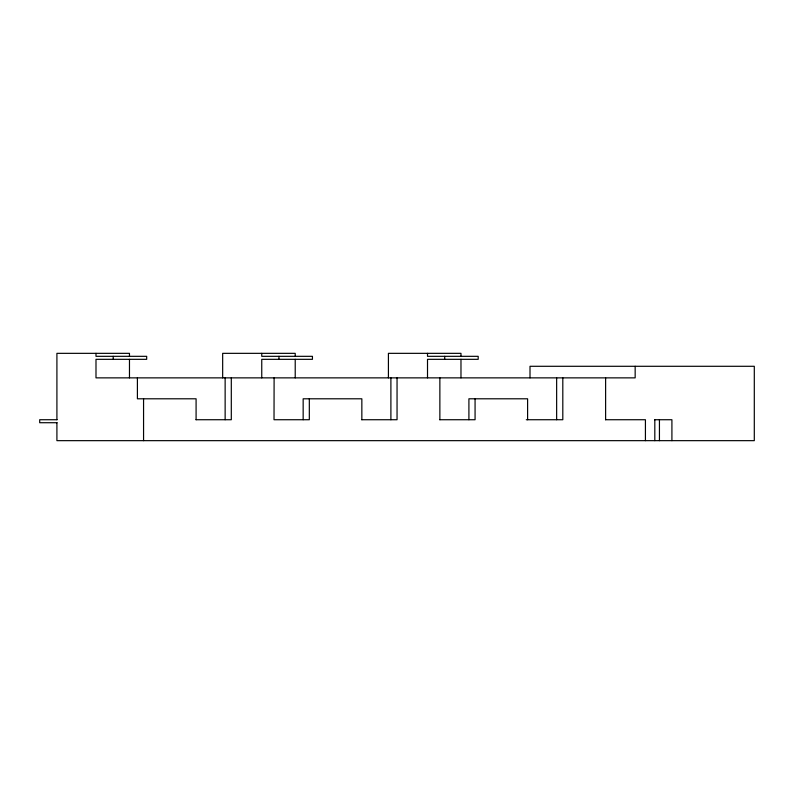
<?xml version="1.0" encoding="UTF-8"?>
<svg xmlns="http://www.w3.org/2000/svg" width="794" height="794" viewBox="0 0 794 794"><rect width="100%" height="100%" fill="white"/><g stroke="black" fill="none" stroke-linecap="round" stroke-linejoin="round"><path stroke-width="1.19" d="M57.059 419.728L39.7 419.728L39.7 422.716L57.059 422.716M195.999 419.728L231.302 419.728L231.302 377.865M361.756 419.728L397.05 419.728L397.05 377.865M439.777 419.728L475.07 419.728L475.07 398.796M526.293 419.728L562.807 419.728L562.807 377.865M605.485 419.728L645.423 419.728L645.423 440.66M654.554 419.728L671.913 419.728L671.913 440.66M659.437 419.728L659.437 440.66M654.812 419.728L654.812 440.66M635.16 366.292L635.16 377.865L95.995 377.865L95.995 359.325L146.682 359.325L146.682 356.327L95.995 356.327L95.995 353.34M605.614 377.865L605.614 419.728M556.644 377.865L556.644 419.728M530.005 377.865L530.005 366.292L754.3 366.292L754.3 440.66L56.91 440.66L56.91 422.716M527.603 419.728L527.603 398.796L468.907 398.796L468.907 419.728M460.977 356.327L460.977 353.34L388.415 353.34L388.415 377.865M460.977 359.325L460.977 377.865M444.719 356.327L444.719 359.325M439.866 377.865L439.866 419.728M427.509 353.34L427.509 356.327L478.187 356.327L478.187 359.325L427.509 359.325L427.509 377.865M390.896 377.865L390.896 419.728M361.846 419.728L361.846 398.796L303.159 398.796L303.159 419.728M309.323 398.796L309.323 419.728L274.019 419.728L274.109 377.865M295.219 356.327L295.219 353.34L222.667 353.34L222.667 377.865M295.219 359.325L295.219 377.865M278.962 356.327L278.962 359.325M261.752 353.34L261.752 356.327L312.439 356.327L312.439 359.325L261.752 359.325L261.752 377.865M225.139 377.865L225.139 419.728M196.088 419.728L196.088 398.796L137.402 398.796L137.402 377.865M143.565 398.796L143.565 440.66M129.472 356.327L129.472 353.34L56.91 353.34L56.91 419.728M129.472 359.325L129.472 377.865M113.205 356.327L113.205 359.325"/></g></svg>
